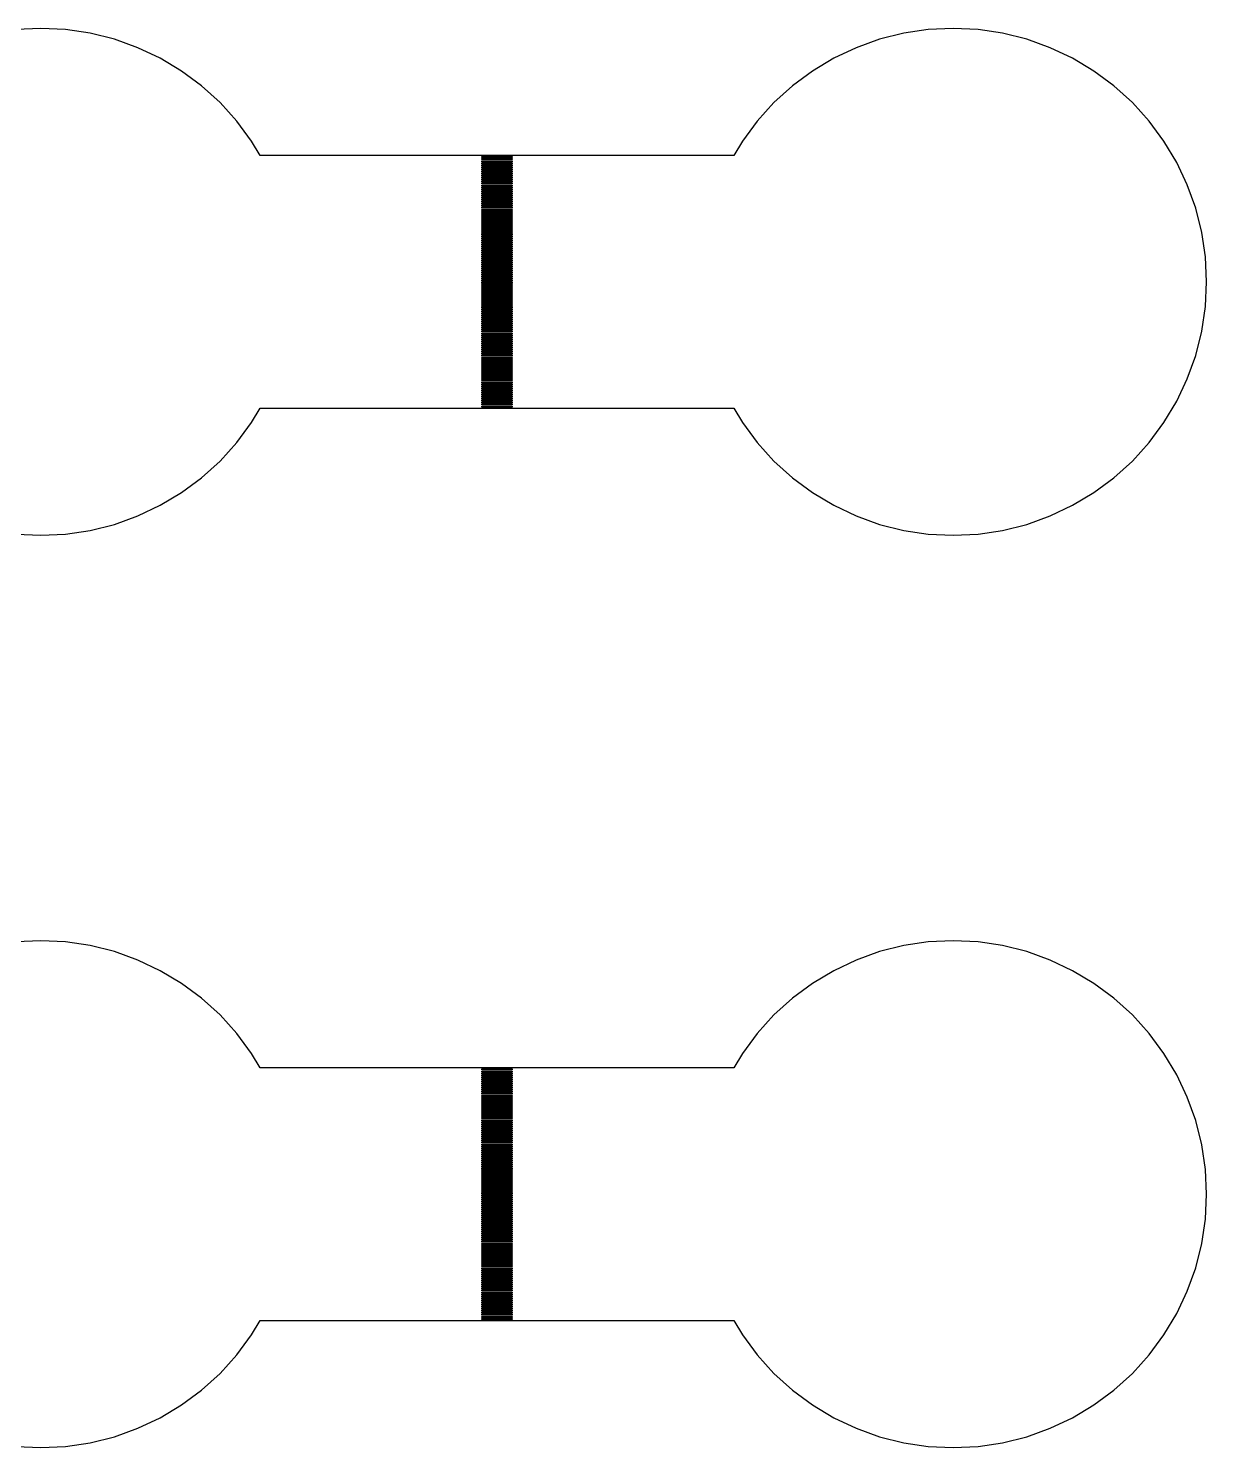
# Model space of a CAD drawing. Extents: x -73 to 181, y -8 to 80.
# Drawn here: x 13.38 to 25, y 2 to 16 of the extents above; entities that cross this region are included whole.
import ezdxf

# ---------------------------------------------------------------- set-up
doc = ezdxf.new("R2010")
doc.units = 0

msp = doc.modelspace()

# ---------------------------------------------------------------- linework, layer by layer
for p, q in [((13.5, 16), (13.2549, 15.988)), ((13.7451, 15.988), (13.5, 16)), ((13.9877, 15.952), (13.7451, 15.988)), ((22.2549, 15.988), (22.0123, 15.952)), ((22.5, 16), (22.2549, 15.988)), ((22.745, 15.988), (22.5, 16)), ((22.9877, 15.952), (22.745, 15.988)), ((14.2257, 15.8923), (13.9877, 15.952)), ((14.4567, 15.8097), (14.2257, 15.8923)), ((21.7743, 15.8923), (21.5433, 15.8097)), ((22.0123, 15.952), (21.7743, 15.8923)), ((23.2257, 15.8923), (22.9877, 15.952)), ((23.4567, 15.8097), (23.2257, 15.8923)), ((14.6785, 15.7048), (14.4567, 15.8097)), ((14.8889, 15.5787), (14.6785, 15.7048)), ((21.3215, 15.7048), (21.1111, 15.5787)), ((21.5433, 15.8097), (21.3215, 15.7048)), ((23.6785, 15.7048), (23.4567, 15.8097)), ((23.8889, 15.5787), (23.6785, 15.7048)), ((15.086, 15.4325), (14.8889, 15.5787)), ((21.1111, 15.5787), (20.914, 15.4325)), ((24.086, 15.4325), (23.8889, 15.5787)), ((15.2678, 15.2678), (15.086, 15.4325)), ((20.914, 15.4325), (20.7322, 15.2678)), ((24.2678, 15.2678), (24.086, 15.4325)), ((15.4325, 15.086), (15.2678, 15.2678)), ((20.7322, 15.2678), (20.5675, 15.086)), ((24.4325, 15.086), (24.2678, 15.2678)), ((15.5787, 14.8889), (15.4325, 15.086)), ((20.5675, 15.086), (20.4213, 14.8889)), ((24.5787, 14.8889), (24.4325, 15.086)), ((15.6649, 14.745), (15.5787, 14.8889)), ((20.4213, 14.8889), (20.3351, 14.745)), ((24.7048, 14.6785), (24.5787, 14.8889)), ((20.3351, 14.745), (15.6649, 14.745)), ((17.85, 14.725), (17.85, 14.735)), ((17.85, 14.735), (18.15, 14.735)), ((18.15, 14.725), (17.85, 14.725)), ((17.85, 14.705), (17.85, 14.715)), ((17.85, 14.715), (18.15, 14.715)), ((18.15, 14.705), (17.85, 14.705)), ((18.15, 14.735), (18.15, 14.725)), ((18.15, 14.715), (18.15, 14.705)), ((17.85, 14.685), (17.85, 14.695)), ((17.85, 14.695), (18.15, 14.695)), ((18.15, 14.685), (17.85, 14.685)), ((17.85, 14.665), (17.85, 14.675)), ((17.85, 14.675), (18.15, 14.675)), ((18.15, 14.665), (17.85, 14.665)), ((17.85, 14.645), (17.85, 14.655)), ((17.85, 14.655), (18.15, 14.655)), ((18.15, 14.645), (17.85, 14.645)), ((17.85, 14.625), (17.85, 14.635)), ((17.85, 14.635), (18.15, 14.635)), ((18.15, 14.625), (17.85, 14.625)), ((17.85, 14.605), (17.85, 14.615)), ((17.85, 14.615), (18.15, 14.615)), ((18.15, 14.605), (17.85, 14.605)), ((17.85, 14.585), (17.85, 14.595)), ((17.85, 14.595), (18.15, 14.595)), ((18.15, 14.585), (17.85, 14.585)), ((17.85, 14.565), (17.85, 14.575)), ((17.85, 14.575), (18.15, 14.575)), ((18.15, 14.565), (17.85, 14.565)), ((18.15, 14.695), (18.15, 14.685)), ((18.15, 14.675), (18.15, 14.665)), ((18.15, 14.655), (18.15, 14.645)), ((18.15, 14.635), (18.15, 14.625)), ((18.15, 14.615), (18.15, 14.605)), ((18.15, 14.595), (18.15, 14.585)), ((18.15, 14.575), (18.15, 14.565)), ((24.8097, 14.4567), (24.7048, 14.6785)), ((17.85, 14.545), (17.85, 14.555)), ((17.85, 14.555), (18.15, 14.555)), ((18.15, 14.545), (17.85, 14.545)), ((17.85, 14.525), (17.85, 14.535)), ((17.85, 14.535), (18.15, 14.535)), ((18.15, 14.525), (17.85, 14.525)), ((17.85, 14.505), (17.85, 14.515)), ((17.85, 14.515), (18.15, 14.515)), ((18.15, 14.505), (17.85, 14.505)), ((17.85, 14.485), (17.85, 14.495)), ((17.85, 14.495), (18.15, 14.495)), ((18.15, 14.485), (17.85, 14.485)), ((17.85, 14.465), (17.85, 14.475)), ((17.85, 14.475), (18.15, 14.475)), ((18.15, 14.465), (17.85, 14.465)), ((17.85, 14.445), (17.85, 14.455)), ((17.85, 14.455), (18.15, 14.455)), ((18.15, 14.445), (17.85, 14.445)), ((17.85, 14.425), (17.85, 14.435)), ((17.85, 14.435), (18.15, 14.435)), ((18.15, 14.425), (17.85, 14.425)), ((18.15, 14.555), (18.15, 14.545)), ((18.15, 14.535), (18.15, 14.525)), ((18.15, 14.515), (18.15, 14.505)), ((18.15, 14.495), (18.15, 14.485)), ((18.15, 14.475), (18.15, 14.465)), ((18.15, 14.455), (18.15, 14.445)), ((18.15, 14.435), (18.15, 14.425)), ((24.8923, 14.2257), (24.8097, 14.4567)), ((17.85, 14.405), (17.85, 14.415)), ((17.85, 14.415), (18.15, 14.415)), ((18.15, 14.405), (17.85, 14.405)), ((17.85, 14.385), (17.85, 14.395)), ((17.85, 14.395), (18.15, 14.395)), ((18.15, 14.385), (17.85, 14.385)), ((17.85, 14.365), (17.85, 14.375)), ((17.85, 14.375), (18.15, 14.375)), ((18.15, 14.365), (17.85, 14.365)), ((17.85, 14.345), (17.85, 14.355)), ((17.85, 14.355), (18.15, 14.355)), ((18.15, 14.345), (17.85, 14.345)), ((17.85, 14.325), (17.85, 14.335)), ((17.85, 14.335), (18.15, 14.335)), ((18.15, 14.325), (17.85, 14.325)), ((17.85, 14.305), (17.85, 14.315)), ((17.85, 14.315), (18.15, 14.315)), ((18.15, 14.305), (17.85, 14.305)), ((17.85, 14.285), (17.85, 14.295)), ((17.85, 14.295), (18.15, 14.295)), ((18.15, 14.285), (17.85, 14.285)), ((18.15, 14.415), (18.15, 14.405)), ((18.15, 14.395), (18.15, 14.385)), ((18.15, 14.375), (18.15, 14.365)), ((18.15, 14.355), (18.15, 14.345)), ((18.15, 14.335), (18.15, 14.325)), ((18.15, 14.315), (18.15, 14.305)), ((18.15, 14.295), (18.15, 14.285)), ((17.85, 14.265), (17.85, 14.275)), ((17.85, 14.275), (18.15, 14.275)), ((18.15, 14.265), (17.85, 14.265)), ((17.85, 14.245), (17.85, 14.255)), ((17.85, 14.255), (18.15, 14.255)), ((18.15, 14.245), (17.85, 14.245)), ((17.85, 14.225), (17.85, 14.235)), ((17.85, 14.235), (18.15, 14.235)), ((18.15, 14.225), (17.85, 14.225)), ((17.85, 14.205), (17.85, 14.215)), ((17.85, 14.215), (18.15, 14.215)), ((18.15, 14.205), (17.85, 14.205)), ((17.85, 14.185), (17.85, 14.195)), ((17.85, 14.195), (18.15, 14.195)), ((18.15, 14.185), (17.85, 14.185)), ((17.85, 14.165), (17.85, 14.175)), ((17.85, 14.175), (18.15, 14.175)), ((18.15, 14.165), (17.85, 14.165)), ((17.85, 14.145), (17.85, 14.155)), ((17.85, 14.155), (18.15, 14.155)), ((18.15, 14.145), (17.85, 14.145)), ((18.15, 14.275), (18.15, 14.265)), ((18.15, 14.255), (18.15, 14.245)), ((18.15, 14.235), (18.15, 14.225)), ((18.15, 14.215), (18.15, 14.205)), ((18.15, 14.195), (18.15, 14.185)), ((18.15, 14.175), (18.15, 14.165)), ((18.15, 14.155), (18.15, 14.145)), ((24.952, 13.9877), (24.8923, 14.2257)), ((17.85, 14.125), (17.85, 14.135)), ((17.85, 14.135), (18.15, 14.135)), ((18.15, 14.125), (17.85, 14.125)), ((17.85, 14.105), (17.85, 14.115)), ((17.85, 14.115), (18.15, 14.115)), ((18.15, 14.105), (17.85, 14.105)), ((17.85, 14.085), (17.85, 14.095)), ((17.85, 14.095), (18.15, 14.095)), ((18.15, 14.085), (17.85, 14.085)), ((17.85, 14.065), (17.85, 14.075)), ((17.85, 14.075), (18.15, 14.075)), ((18.15, 14.065), (17.85, 14.065)), ((17.85, 14.045), (17.85, 14.055)), ((17.85, 14.055), (18.15, 14.055)), ((18.15, 14.045), (17.85, 14.045)), ((17.85, 14.025), (17.85, 14.035)), ((17.85, 14.035), (18.15, 14.035)), ((18.15, 14.025), (17.85, 14.025)), ((17.85, 14.005), (17.85, 14.015)), ((17.85, 14.015), (18.15, 14.015)), ((18.15, 14.005), (17.85, 14.005)), ((18.15, 14.135), (18.15, 14.125)), ((18.15, 14.115), (18.15, 14.105)), ((18.15, 14.095), (18.15, 14.085)), ((18.15, 14.075), (18.15, 14.065)), ((18.15, 14.055), (18.15, 14.045)), ((18.15, 14.035), (18.15, 14.025)), ((18.15, 14.015), (18.15, 14.005)), ((17.85, 13.985), (17.85, 13.995)), ((17.85, 13.995), (18.15, 13.995)), ((18.15, 13.985), (17.85, 13.985)), ((17.85, 13.965), (17.85, 13.975)), ((17.85, 13.975), (18.15, 13.975)), ((18.15, 13.965), (17.85, 13.965)), ((17.85, 13.945), (17.85, 13.955)), ((17.85, 13.955), (18.15, 13.955)), ((18.15, 13.945), (17.85, 13.945)), ((17.85, 13.925), (17.85, 13.935)), ((17.85, 13.935), (18.15, 13.935)), ((18.15, 13.925), (17.85, 13.925)), ((17.85, 13.905), (17.85, 13.915)), ((17.85, 13.915), (18.15, 13.915)), ((18.15, 13.905), (17.85, 13.905)), ((17.85, 13.885), (17.85, 13.895)), ((17.85, 13.895), (18.15, 13.895)), ((18.15, 13.885), (17.85, 13.885)), ((17.85, 13.865), (17.85, 13.875)), ((17.85, 13.875), (18.15, 13.875)), ((18.15, 13.865), (17.85, 13.865)), ((18.15, 13.995), (18.15, 13.985)), ((18.15, 13.975), (18.15, 13.965)), ((18.15, 13.955), (18.15, 13.945)), ((18.15, 13.935), (18.15, 13.925)), ((18.15, 13.915), (18.15, 13.905)), ((18.15, 13.895), (18.15, 13.885)), ((18.15, 13.875), (18.15, 13.865)), ((24.988, 13.745), (24.952, 13.9877)), ((17.85, 13.845), (17.85, 13.855)), ((17.85, 13.855), (18.15, 13.855)), ((18.15, 13.845), (17.85, 13.845)), ((17.85, 13.825), (17.85, 13.835)), ((17.85, 13.835), (18.15, 13.835)), ((18.15, 13.825), (17.85, 13.825)), ((17.85, 13.805), (17.85, 13.815)), ((17.85, 13.815), (18.15, 13.815)), ((18.15, 13.805), (17.85, 13.805)), ((17.85, 13.785), (17.85, 13.795)), ((17.85, 13.795), (18.15, 13.795)), ((18.15, 13.785), (17.85, 13.785)), ((17.85, 13.765), (17.85, 13.775)), ((17.85, 13.775), (18.15, 13.775)), ((18.15, 13.765), (17.85, 13.765)), ((17.85, 13.745), (17.85, 13.755)), ((17.85, 13.755), (18.15, 13.755)), ((18.15, 13.745), (17.85, 13.745)), ((17.85, 13.725), (17.85, 13.735)), ((17.85, 13.735), (18.15, 13.735)), ((18.15, 13.725), (17.85, 13.725)), ((18.15, 13.855), (18.15, 13.845)), ((18.15, 13.835), (18.15, 13.825)), ((18.15, 13.815), (18.15, 13.805)), ((18.15, 13.795), (18.15, 13.785)), ((18.15, 13.775), (18.15, 13.765)), ((18.15, 13.755), (18.15, 13.745)), ((18.15, 13.735), (18.15, 13.725)), ((25, 13.5), (24.988, 13.745)), ((17.85, 13.705), (17.85, 13.715)), ((17.85, 13.715), (18.15, 13.715)), ((18.15, 13.705), (17.85, 13.705)), ((17.85, 13.685), (17.85, 13.695)), ((17.85, 13.695), (18.15, 13.695)), ((18.15, 13.685), (17.85, 13.685)), ((17.85, 13.665), (17.85, 13.675)), ((17.85, 13.675), (18.15, 13.675)), ((18.15, 13.665), (17.85, 13.665)), ((17.85, 13.645), (17.85, 13.655)), ((17.85, 13.655), (18.15, 13.655)), ((18.15, 13.645), (17.85, 13.645)), ((17.85, 13.625), (17.85, 13.635)), ((17.85, 13.635), (18.15, 13.635)), ((18.15, 13.625), (17.85, 13.625)), ((17.85, 13.605), (17.85, 13.615)), ((17.85, 13.615), (18.15, 13.615)), ((18.15, 13.605), (17.85, 13.605)), ((17.85, 13.585), (17.85, 13.595)), ((17.85, 13.595), (18.15, 13.595)), ((18.15, 13.585), (17.85, 13.585)), ((18.15, 13.715), (18.15, 13.705)), ((18.15, 13.695), (18.15, 13.685)), ((18.15, 13.675), (18.15, 13.665)), ((18.15, 13.655), (18.15, 13.645)), ((18.15, 13.635), (18.15, 13.625)), ((18.15, 13.615), (18.15, 13.605)), ((18.15, 13.595), (18.15, 13.585)), ((17.85, 13.565), (17.85, 13.575)), ((17.85, 13.575), (18.15, 13.575)), ((18.15, 13.565), (17.85, 13.565)), ((17.85, 13.545), (17.85, 13.555)), ((17.85, 13.555), (18.15, 13.555)), ((18.15, 13.545), (17.85, 13.545)), ((17.85, 13.525), (17.85, 13.535)), ((17.85, 13.535), (18.15, 13.535)), ((18.15, 13.525), (17.85, 13.525)), ((17.85, 13.505), (17.85, 13.515)), ((17.85, 13.515), (18.15, 13.515)), ((18.15, 13.505), (17.85, 13.505)), ((17.85, 13.485), (17.85, 13.495)), ((17.85, 13.495), (18.15, 13.495)), ((18.15, 13.485), (17.85, 13.485)), ((17.85, 13.465), (17.85, 13.475)), ((17.85, 13.475), (18.15, 13.475)), ((18.15, 13.465), (17.85, 13.465)), ((17.85, 13.445), (17.85, 13.455)), ((17.85, 13.455), (18.15, 13.455)), ((18.15, 13.445), (17.85, 13.445)), ((18.15, 13.575), (18.15, 13.565)), ((18.15, 13.555), (18.15, 13.545)), ((18.15, 13.535), (18.15, 13.525)), ((18.15, 13.515), (18.15, 13.505)), ((18.15, 13.495), (18.15, 13.485)), ((18.15, 13.475), (18.15, 13.465)), ((18.15, 13.455), (18.15, 13.445)), ((24.988, 13.255), (25, 13.5)), ((17.85, 13.425), (17.85, 13.435)), ((17.85, 13.435), (18.15, 13.435)), ((18.15, 13.425), (17.85, 13.425)), ((17.85, 13.405), (17.85, 13.415)), ((17.85, 13.415), (18.15, 13.415)), ((18.15, 13.405), (17.85, 13.405)), ((17.85, 13.385), (17.85, 13.395)), ((17.85, 13.395), (18.15, 13.395)), ((18.15, 13.385), (17.85, 13.385)), ((17.85, 13.365), (17.85, 13.375)), ((17.85, 13.375), (18.15, 13.375)), ((18.15, 13.365), (17.85, 13.365)), ((17.85, 13.345), (17.85, 13.355)), ((17.85, 13.355), (18.15, 13.355)), ((18.15, 13.345), (17.85, 13.345)), ((17.85, 13.325), (17.85, 13.335)), ((17.85, 13.335), (18.15, 13.335)), ((18.15, 13.325), (17.85, 13.325)), ((17.85, 13.305), (17.85, 13.315)), ((17.85, 13.315), (18.15, 13.315)), ((18.15, 13.305), (17.85, 13.305)), ((18.15, 13.435), (18.15, 13.425)), ((18.15, 13.415), (18.15, 13.405)), ((18.15, 13.395), (18.15, 13.385)), ((18.15, 13.375), (18.15, 13.365)), ((18.15, 13.355), (18.15, 13.345)), ((18.15, 13.335), (18.15, 13.325)), ((18.15, 13.315), (18.15, 13.305)), ((17.85, 13.285), (17.85, 13.295)), ((17.85, 13.295), (18.15, 13.295)), ((18.15, 13.285), (17.85, 13.285)), ((17.85, 13.265), (17.85, 13.275)), ((17.85, 13.275), (18.15, 13.275)), ((18.15, 13.265), (17.85, 13.265)), ((17.85, 13.245), (17.85, 13.255)), ((17.85, 13.255), (18.15, 13.255)), ((18.15, 13.245), (17.85, 13.245)), ((17.85, 13.225), (17.85, 13.235)), ((17.85, 13.235), (18.15, 13.235)), ((18.15, 13.225), (17.85, 13.225)), ((17.85, 13.205), (17.85, 13.215)), ((17.85, 13.215), (18.15, 13.215)), ((18.15, 13.205), (17.85, 13.205)), ((17.85, 13.185), (17.85, 13.195)), ((17.85, 13.195), (18.15, 13.195)), ((18.15, 13.185), (17.85, 13.185)), ((17.85, 13.165), (17.85, 13.175)), ((17.85, 13.175), (18.15, 13.175)), ((18.15, 13.165), (17.85, 13.165)), ((18.15, 13.295), (18.15, 13.285)), ((18.15, 13.275), (18.15, 13.265)), ((18.15, 13.255), (18.15, 13.245)), ((18.15, 13.235), (18.15, 13.225)), ((18.15, 13.215), (18.15, 13.205)), ((18.15, 13.195), (18.15, 13.185)), ((18.15, 13.175), (18.15, 13.165)), ((24.952, 13.0123), (24.988, 13.255)), ((17.85, 13.145), (17.85, 13.155)), ((17.85, 13.155), (18.15, 13.155)), ((18.15, 13.145), (17.85, 13.145)), ((17.85, 13.125), (17.85, 13.135)), ((17.85, 13.135), (18.15, 13.135)), ((18.15, 13.125), (17.85, 13.125)), ((17.85, 13.105), (17.85, 13.115)), ((17.85, 13.115), (18.15, 13.115)), ((18.15, 13.105), (17.85, 13.105)), ((17.85, 13.085), (17.85, 13.095)), ((17.85, 13.095), (18.15, 13.095)), ((18.15, 13.085), (17.85, 13.085)), ((17.85, 13.065), (17.85, 13.075)), ((17.85, 13.075), (18.15, 13.075)), ((18.15, 13.065), (17.85, 13.065)), ((17.85, 13.045), (17.85, 13.055)), ((17.85, 13.055), (18.15, 13.055)), ((18.15, 13.045), (17.85, 13.045)), ((17.85, 13.025), (17.85, 13.035)), ((17.85, 13.035), (18.15, 13.035)), ((18.15, 13.025), (17.85, 13.025)), ((18.15, 13.155), (18.15, 13.145)), ((18.15, 13.135), (18.15, 13.125)), ((18.15, 13.115), (18.15, 13.105)), ((18.15, 13.095), (18.15, 13.085)), ((18.15, 13.075), (18.15, 13.065)), ((18.15, 13.055), (18.15, 13.045)), ((18.15, 13.035), (18.15, 13.025)), ((17.85, 13.005), (17.85, 13.015)), ((17.85, 13.015), (18.15, 13.015)), ((18.15, 13.005), (17.85, 13.005)), ((17.85, 12.985), (17.85, 12.995)), ((17.85, 12.995), (18.15, 12.995)), ((18.15, 12.985), (17.85, 12.985)), ((17.85, 12.965), (17.85, 12.975)), ((17.85, 12.975), (18.15, 12.975)), ((18.15, 12.965), (17.85, 12.965)), ((17.85, 12.945), (17.85, 12.955)), ((17.85, 12.955), (18.15, 12.955)), ((18.15, 12.945), (17.85, 12.945)), ((17.85, 12.925), (17.85, 12.935)), ((17.85, 12.935), (18.15, 12.935)), ((18.15, 12.925), (17.85, 12.925)), ((17.85, 12.905), (17.85, 12.915)), ((17.85, 12.915), (18.15, 12.915)), ((18.15, 12.905), (17.85, 12.905)), ((17.85, 12.885), (17.85, 12.895)), ((17.85, 12.895), (18.15, 12.895)), ((18.15, 12.885), (17.85, 12.885)), ((18.15, 13.015), (18.15, 13.005)), ((18.15, 12.995), (18.15, 12.985)), ((18.15, 12.975), (18.15, 12.965)), ((18.15, 12.955), (18.15, 12.945)), ((18.15, 12.935), (18.15, 12.925)), ((18.15, 12.915), (18.15, 12.905)), ((18.15, 12.895), (18.15, 12.885)), ((24.8923, 12.7743), (24.952, 13.0123)), ((17.85, 12.865), (17.85, 12.875)), ((17.85, 12.875), (18.15, 12.875)), ((18.15, 12.865), (17.85, 12.865)), ((17.85, 12.845), (17.85, 12.855)), ((17.85, 12.855), (18.15, 12.855)), ((18.15, 12.845), (17.85, 12.845)), ((17.85, 12.825), (17.85, 12.835)), ((17.85, 12.835), (18.15, 12.835)), ((18.15, 12.825), (17.85, 12.825)), ((17.85, 12.805), (17.85, 12.815)), ((17.85, 12.815), (18.15, 12.815)), ((18.15, 12.805), (17.85, 12.805)), ((17.85, 12.785), (17.85, 12.795)), ((17.85, 12.795), (18.15, 12.795)), ((18.15, 12.785), (17.85, 12.785)), ((17.85, 12.765), (17.85, 12.775)), ((17.85, 12.775), (18.15, 12.775)), ((18.15, 12.765), (17.85, 12.765)), ((17.85, 12.745), (17.85, 12.755)), ((17.85, 12.755), (18.15, 12.755)), ((18.15, 12.745), (17.85, 12.745)), ((18.15, 12.875), (18.15, 12.865)), ((18.15, 12.855), (18.15, 12.845)), ((18.15, 12.835), (18.15, 12.825)), ((18.15, 12.815), (18.15, 12.805)), ((18.15, 12.795), (18.15, 12.785)), ((18.15, 12.775), (18.15, 12.765)), ((18.15, 12.755), (18.15, 12.745)), ((24.8097, 12.5433), (24.8923, 12.7743)), ((17.85, 12.725), (17.85, 12.735)), ((17.85, 12.735), (18.15, 12.735)), ((18.15, 12.725), (17.85, 12.725)), ((17.85, 12.705), (17.85, 12.715)), ((17.85, 12.715), (18.15, 12.715)), ((18.15, 12.705), (17.85, 12.705)), ((17.85, 12.685), (17.85, 12.695)), ((17.85, 12.695), (18.15, 12.695)), ((18.15, 12.685), (17.85, 12.685)), ((17.85, 12.665), (17.85, 12.675)), ((17.85, 12.675), (18.15, 12.675)), ((18.15, 12.665), (17.85, 12.665)), ((17.85, 12.645), (17.85, 12.655)), ((17.85, 12.655), (18.15, 12.655)), ((18.15, 12.645), (17.85, 12.645)), ((17.85, 12.625), (17.85, 12.635)), ((17.85, 12.635), (18.15, 12.635)), ((18.15, 12.625), (17.85, 12.625)), ((17.85, 12.605), (17.85, 12.615)), ((17.85, 12.615), (18.15, 12.615)), ((18.15, 12.605), (17.85, 12.605)), ((18.15, 12.735), (18.15, 12.725)), ((18.15, 12.715), (18.15, 12.705)), ((18.15, 12.695), (18.15, 12.685)), ((18.15, 12.675), (18.15, 12.665)), ((18.15, 12.655), (18.15, 12.645)), ((18.15, 12.635), (18.15, 12.625)), ((18.15, 12.615), (18.15, 12.605)), ((17.85, 12.585), (17.85, 12.595)), ((17.85, 12.595), (18.15, 12.595)), ((18.15, 12.585), (17.85, 12.585)), ((17.85, 12.565), (17.85, 12.575)), ((17.85, 12.575), (18.15, 12.575)), ((18.15, 12.565), (17.85, 12.565)), ((17.85, 12.545), (17.85, 12.555)), ((17.85, 12.555), (18.15, 12.555)), ((18.15, 12.545), (17.85, 12.545)), ((17.85, 12.525), (17.85, 12.535)), ((17.85, 12.535), (18.15, 12.535)), ((18.15, 12.525), (17.85, 12.525)), ((17.85, 12.505), (17.85, 12.515)), ((17.85, 12.515), (18.15, 12.515)), ((18.15, 12.505), (17.85, 12.505)), ((17.85, 12.485), (17.85, 12.495)), ((17.85, 12.495), (18.15, 12.495)), ((18.15, 12.485), (17.85, 12.485)), ((17.85, 12.465), (17.85, 12.475)), ((17.85, 12.475), (18.15, 12.475)), ((18.15, 12.465), (17.85, 12.465)), ((18.15, 12.595), (18.15, 12.585)), ((18.15, 12.575), (18.15, 12.565)), ((18.15, 12.555), (18.15, 12.545)), ((18.15, 12.535), (18.15, 12.525)), ((18.15, 12.515), (18.15, 12.505)), ((18.15, 12.495), (18.15, 12.485)), ((18.15, 12.475), (18.15, 12.465)), ((24.7048, 12.3215), (24.8097, 12.5433)), ((17.85, 12.445), (17.85, 12.455)), ((17.85, 12.455), (18.15, 12.455)), ((18.15, 12.445), (17.85, 12.445)), ((17.85, 12.425), (17.85, 12.435)), ((17.85, 12.435), (18.15, 12.435)), ((18.15, 12.425), (17.85, 12.425)), ((17.85, 12.405), (17.85, 12.415)), ((17.85, 12.415), (18.15, 12.415)), ((18.15, 12.405), (17.85, 12.405)), ((17.85, 12.385), (17.85, 12.395)), ((17.85, 12.395), (18.15, 12.395)), ((18.15, 12.385), (17.85, 12.385)), ((17.85, 12.365), (17.85, 12.375)), ((17.85, 12.375), (18.15, 12.375)), ((18.15, 12.365), (17.85, 12.365)), ((17.85, 12.345), (17.85, 12.355)), ((17.85, 12.355), (18.15, 12.355)), ((18.15, 12.345), (17.85, 12.345)), ((17.85, 12.325), (17.85, 12.335)), ((17.85, 12.335), (18.15, 12.335)), ((18.15, 12.325), (17.85, 12.325)), ((18.15, 12.455), (18.15, 12.445)), ((18.15, 12.435), (18.15, 12.425)), ((18.15, 12.415), (18.15, 12.405)), ((18.15, 12.395), (18.15, 12.385)), ((18.15, 12.375), (18.15, 12.365)), ((18.15, 12.355), (18.15, 12.345)), ((18.15, 12.335), (18.15, 12.325)), ((24.5787, 12.1111), (24.7048, 12.3215)), ((15.5787, 12.1111), (15.6649, 12.255)), ((15.6649, 12.255), (20.3351, 12.255)), ((17.85, 12.305), (17.85, 12.315)), ((17.85, 12.315), (18.15, 12.315)), ((18.15, 12.305), (17.85, 12.305)), ((17.85, 12.285), (17.85, 12.295)), ((17.85, 12.295), (18.15, 12.295)), ((18.15, 12.285), (17.85, 12.285)), ((17.85, 12.265), (17.85, 12.275)), ((17.85, 12.275), (18.15, 12.275)), ((18.15, 12.265), (17.85, 12.265)), ((18.15, 12.315), (18.15, 12.305)), ((18.15, 12.295), (18.15, 12.285)), ((18.15, 12.275), (18.15, 12.265)), ((20.3351, 12.255), (20.4213, 12.1111)), ((15.4325, 11.914), (15.5787, 12.1111)), ((20.4213, 12.1111), (20.5675, 11.914)), ((24.4325, 11.914), (24.5787, 12.1111)), ((15.2678, 11.7322), (15.4325, 11.914)), ((20.5675, 11.914), (20.7322, 11.7322)), ((24.2678, 11.7322), (24.4325, 11.914)), ((15.086, 11.5675), (15.2678, 11.7322)), ((20.7322, 11.7322), (20.914, 11.5675)), ((24.086, 11.5675), (24.2678, 11.7322)), ((14.8889, 11.4213), (15.086, 11.5675)), ((20.914, 11.5675), (21.1111, 11.4213)), ((23.8889, 11.4213), (24.086, 11.5675)), ((14.6785, 11.2952), (14.8889, 11.4213)), ((21.1111, 11.4213), (21.3215, 11.2952)), ((23.6785, 11.2952), (23.8889, 11.4213)), ((14.4567, 11.1903), (14.6785, 11.2952)), ((21.3215, 11.2952), (21.5433, 11.1903)), ((23.4567, 11.1903), (23.6785, 11.2952)), ((13.9877, 11.048), (14.2257, 11.1077)), ((14.2257, 11.1077), (14.4567, 11.1903)), ((21.5433, 11.1903), (21.7743, 11.1077)), ((21.7743, 11.1077), (22.0123, 11.048)), ((22.9877, 11.048), (23.2257, 11.1077)), ((23.2257, 11.1077), (23.4567, 11.1903)), ((13.2549, 11.012), (13.5, 11)), ((13.5, 11), (13.7451, 11.012)), ((13.7451, 11.012), (13.9877, 11.048)), ((22.0123, 11.048), (22.2549, 11.012)), ((22.2549, 11.012), (22.5, 11)), ((22.5, 11), (22.745, 11.012)), ((22.745, 11.012), (22.9877, 11.048)), ((13.5, 7), (13.2549, 6.98796)), ((13.7451, 6.98796), (13.5, 7)), ((13.9877, 6.95195), (13.7451, 6.98796)), ((14.2257, 6.89235), (13.9877, 6.95195)), ((14.4567, 6.80969), (14.2257, 6.89235)), ((21.7743, 6.89235), (21.5433, 6.80969)), ((22.0123, 6.95195), (21.7743, 6.89235)), ((22.2549, 6.98796), (22.0123, 6.95195)), ((22.5, 7), (22.2549, 6.98796)), ((22.745, 6.98796), (22.5, 7)), ((22.9877, 6.95195), (22.745, 6.98796)), ((23.2257, 6.89235), (22.9877, 6.95195)), ((23.4567, 6.80969), (23.2257, 6.89235)), ((14.6785, 6.70479), (14.4567, 6.80969)), ((21.5433, 6.80969), (21.3215, 6.70479)), ((23.6785, 6.70479), (23.4567, 6.80969)), ((14.8889, 6.57866), (14.6785, 6.70479)), ((21.3215, 6.70479), (21.1111, 6.57866)), ((23.8889, 6.57866), (23.6785, 6.70479)), ((15.086, 6.43253), (14.8889, 6.57866)), ((21.1111, 6.57866), (20.914, 6.43253)), ((24.086, 6.43253), (23.8889, 6.57866)), ((15.2678, 6.26776), (15.086, 6.43253)), ((20.914, 6.43253), (20.7322, 6.26776)), ((24.2678, 6.26776), (24.086, 6.43253)), ((15.4325, 6.08597), (15.2678, 6.26776)), ((20.7322, 6.26776), (20.5675, 6.08597)), ((24.4325, 6.08597), (24.2678, 6.26776)), ((15.5787, 5.88892), (15.4325, 6.08597)), ((20.5675, 6.08597), (20.4213, 5.88892)), ((24.5787, 5.88892), (24.4325, 6.08597)), ((15.6649, 5.745), (15.5787, 5.88892)), ((20.4213, 5.88892), (20.3351, 5.745)), ((24.7048, 5.67848), (24.5787, 5.88892)), ((20.3351, 5.745), (15.6649, 5.745)), ((17.85, 5.72499), (17.85, 5.73499)), ((17.85, 5.73499), (18.15, 5.73499)), ((18.15, 5.72499), (17.85, 5.72499)), ((17.85, 5.70499), (17.85, 5.715)), ((17.85, 5.715), (18.15, 5.715)), ((18.15, 5.70499), (17.85, 5.70499)), ((17.85, 5.685), (17.85, 5.69499)), ((17.85, 5.69499), (18.15, 5.69499)), ((18.15, 5.685), (17.85, 5.685)), ((17.85, 5.66499), (17.85, 5.67499)), ((17.85, 5.67499), (18.15, 5.67499)), ((18.15, 5.66499), (17.85, 5.66499)), ((17.85, 5.64499), (17.85, 5.655)), ((17.85, 5.655), (18.15, 5.655)), ((18.15, 5.64499), (17.85, 5.64499)), ((17.85, 5.625), (17.85, 5.63499)), ((17.85, 5.63499), (18.15, 5.63499)), ((18.15, 5.625), (17.85, 5.625)), ((17.85, 5.605), (17.85, 5.61499)), ((17.85, 5.61499), (18.15, 5.61499)), ((18.15, 5.605), (17.85, 5.605)), ((18.15, 5.73499), (18.15, 5.72499)), ((18.15, 5.715), (18.15, 5.70499)), ((18.15, 5.69499), (18.15, 5.685)), ((18.15, 5.67499), (18.15, 5.66499)), ((18.15, 5.655), (18.15, 5.64499)), ((18.15, 5.63499), (18.15, 5.625)), ((18.15, 5.61499), (18.15, 5.605)), ((24.8097, 5.4567), (24.7048, 5.67848)), ((17.85, 5.58499), (17.85, 5.59499)), ((17.85, 5.59499), (18.15, 5.59499)), ((18.15, 5.58499), (17.85, 5.58499)), ((17.85, 5.56499), (17.85, 5.575)), ((17.85, 5.575), (18.15, 5.575)), ((18.15, 5.56499), (17.85, 5.56499)), ((17.85, 5.545), (17.85, 5.55499)), ((17.85, 5.55499), (18.15, 5.55499)), ((18.15, 5.545), (17.85, 5.545)), ((17.85, 5.52499), (17.85, 5.53499)), ((17.85, 5.53499), (18.15, 5.53499)), ((18.15, 5.52499), (17.85, 5.52499)), ((17.85, 5.50499), (17.85, 5.515)), ((17.85, 5.515), (18.15, 5.515)), ((18.15, 5.50499), (17.85, 5.50499)), ((17.85, 5.48499), (17.85, 5.495)), ((17.85, 5.495), (18.15, 5.495)), ((18.15, 5.48499), (17.85, 5.48499)), ((17.85, 5.465), (17.85, 5.47499)), ((17.85, 5.47499), (18.15, 5.47499)), ((18.15, 5.465), (17.85, 5.465)), ((18.15, 5.59499), (18.15, 5.58499)), ((18.15, 5.575), (18.15, 5.56499)), ((18.15, 5.55499), (18.15, 5.545)), ((18.15, 5.53499), (18.15, 5.52499)), ((18.15, 5.515), (18.15, 5.50499)), ((18.15, 5.495), (18.15, 5.48499)), ((18.15, 5.47499), (18.15, 5.465)), ((17.85, 5.44499), (17.85, 5.45499)), ((17.85, 5.45499), (18.15, 5.45499)), ((18.15, 5.44499), (17.85, 5.44499)), ((17.85, 5.42499), (17.85, 5.435)), ((17.85, 5.435), (18.15, 5.435)), ((18.15, 5.42499), (17.85, 5.42499)), ((17.85, 5.405), (17.85, 5.41499)), ((17.85, 5.41499), (18.15, 5.41499)), ((18.15, 5.405), (17.85, 5.405)), ((17.85, 5.38499), (17.85, 5.39499)), ((17.85, 5.39499), (18.15, 5.39499)), ((18.15, 5.38499), (17.85, 5.38499)), ((17.85, 5.36499), (17.85, 5.375)), ((17.85, 5.375), (18.15, 5.375)), ((18.15, 5.36499), (17.85, 5.36499)), ((17.85, 5.34499), (17.85, 5.355)), ((17.85, 5.355), (18.15, 5.355)), ((18.15, 5.34499), (17.85, 5.34499)), ((17.85, 5.325), (17.85, 5.33499)), ((17.85, 5.33499), (18.15, 5.33499)), ((18.15, 5.325), (17.85, 5.325)), ((18.15, 5.45499), (18.15, 5.44499)), ((18.15, 5.435), (18.15, 5.42499)), ((18.15, 5.41499), (18.15, 5.405)), ((18.15, 5.39499), (18.15, 5.38499)), ((18.15, 5.375), (18.15, 5.36499)), ((18.15, 5.355), (18.15, 5.34499)), ((18.15, 5.33499), (18.15, 5.325)), ((24.8923, 5.22571), (24.8097, 5.4567)), ((17.85, 5.30499), (17.85, 5.31499)), ((17.85, 5.31499), (18.15, 5.31499)), ((18.15, 5.30499), (17.85, 5.30499)), ((17.85, 5.28499), (17.85, 5.295)), ((17.85, 5.295), (18.15, 5.295)), ((18.15, 5.28499), (17.85, 5.28499)), ((17.85, 5.265), (17.85, 5.27499)), ((17.85, 5.27499), (18.15, 5.27499)), ((18.15, 5.265), (17.85, 5.265)), ((17.85, 5.245), (17.85, 5.25499)), ((17.85, 5.25499), (18.15, 5.25499)), ((18.15, 5.245), (17.85, 5.245)), ((17.85, 5.22499), (17.85, 5.23499)), ((17.85, 5.23499), (18.15, 5.23499)), ((18.15, 5.22499), (17.85, 5.22499)), ((17.85, 5.20499), (17.85, 5.215)), ((17.85, 5.215), (18.15, 5.215)), ((18.15, 5.20499), (17.85, 5.20499)), ((17.85, 5.185), (17.85, 5.19499)), ((17.85, 5.19499), (18.15, 5.19499)), ((18.15, 5.185), (17.85, 5.185)), ((18.15, 5.31499), (18.15, 5.30499)), ((18.15, 5.295), (18.15, 5.28499)), ((18.15, 5.27499), (18.15, 5.265)), ((18.15, 5.25499), (18.15, 5.245)), ((18.15, 5.23499), (18.15, 5.22499)), ((18.15, 5.215), (18.15, 5.20499)), ((18.15, 5.19499), (18.15, 5.185)), ((24.952, 4.98772), (24.8923, 5.22571)), ((17.85, 5.16499), (17.85, 5.17499)), ((17.85, 5.17499), (18.15, 5.17499)), ((18.15, 5.16499), (17.85, 5.16499)), ((17.85, 5.14499), (17.85, 5.155)), ((17.85, 5.155), (18.15, 5.155)), ((18.15, 5.14499), (17.85, 5.14499)), ((17.85, 5.125), (17.85, 5.13499)), ((17.85, 5.13499), (18.15, 5.13499)), ((18.15, 5.125), (17.85, 5.125)), ((17.85, 5.105), (17.85, 5.11499)), ((17.85, 5.11499), (18.15, 5.11499)), ((18.15, 5.105), (17.85, 5.105)), ((17.85, 5.08499), (17.85, 5.09499)), ((17.85, 5.09499), (18.15, 5.09499)), ((18.15, 5.08499), (17.85, 5.08499)), ((17.85, 5.06499), (17.85, 5.075)), ((17.85, 5.075), (18.15, 5.075)), ((18.15, 5.06499), (17.85, 5.06499)), ((17.85, 5.045), (17.85, 5.05499)), ((17.85, 5.05499), (18.15, 5.05499)), ((18.15, 5.045), (17.85, 5.045)), ((18.15, 5.17499), (18.15, 5.16499)), ((18.15, 5.155), (18.15, 5.14499)), ((18.15, 5.13499), (18.15, 5.125)), ((18.15, 5.11499), (18.15, 5.105)), ((18.15, 5.09499), (18.15, 5.08499)), ((18.15, 5.075), (18.15, 5.06499)), ((18.15, 5.05499), (18.15, 5.045)), ((17.85, 5.02499), (17.85, 5.03499)), ((17.85, 5.03499), (18.15, 5.03499)), ((18.15, 5.02499), (17.85, 5.02499)), ((17.85, 5.00499), (17.85, 5.015)), ((17.85, 5.015), (18.15, 5.015)), ((18.15, 5.00499), (17.85, 5.00499)), ((17.85, 4.98499), (17.85, 4.995)), ((17.85, 4.995), (18.15, 4.995)), ((18.15, 4.98499), (17.85, 4.98499)), ((17.85, 4.965), (17.85, 4.97499)), ((17.85, 4.97499), (18.15, 4.97499)), ((18.15, 4.965), (17.85, 4.965)), ((17.85, 4.94499), (17.85, 4.95499)), ((17.85, 4.95499), (18.15, 4.95499)), ((18.15, 4.94499), (17.85, 4.94499)), ((17.85, 4.92499), (17.85, 4.935)), ((17.85, 4.935), (18.15, 4.935)), ((18.15, 4.92499), (17.85, 4.92499)), ((17.85, 4.905), (17.85, 4.91499)), ((17.85, 4.91499), (18.15, 4.91499)), ((18.15, 4.905), (17.85, 4.905)), ((18.15, 5.03499), (18.15, 5.02499)), ((18.15, 5.015), (18.15, 5.00499)), ((18.15, 4.995), (18.15, 4.98499)), ((18.15, 4.97499), (18.15, 4.965)), ((18.15, 4.95499), (18.15, 4.94499)), ((18.15, 4.935), (18.15, 4.92499)), ((18.15, 4.91499), (18.15, 4.905)), ((24.988, 4.74504), (24.952, 4.98772)), ((17.85, 4.88499), (17.85, 4.89499)), ((17.85, 4.89499), (18.15, 4.89499)), ((18.15, 4.88499), (17.85, 4.88499)), ((17.85, 4.86499), (17.85, 4.875)), ((17.85, 4.875), (18.15, 4.875)), ((18.15, 4.86499), (17.85, 4.86499)), ((17.85, 4.84499), (17.85, 4.855)), ((17.85, 4.855), (18.15, 4.855)), ((18.15, 4.84499), (17.85, 4.84499)), ((17.85, 4.825), (17.85, 4.83499)), ((17.85, 4.83499), (18.15, 4.83499)), ((18.15, 4.825), (17.85, 4.825)), ((17.85, 4.80499), (17.85, 4.81499)), ((17.85, 4.81499), (18.15, 4.81499)), ((18.15, 4.80499), (17.85, 4.80499)), ((17.85, 4.78499), (17.85, 4.795)), ((17.85, 4.795), (18.15, 4.795)), ((18.15, 4.78499), (17.85, 4.78499)), ((17.85, 4.765), (17.85, 4.77499)), ((17.85, 4.77499), (18.15, 4.77499)), ((18.15, 4.765), (17.85, 4.765)), ((18.15, 4.89499), (18.15, 4.88499)), ((18.15, 4.875), (18.15, 4.86499)), ((18.15, 4.855), (18.15, 4.84499)), ((18.15, 4.83499), (18.15, 4.825)), ((18.15, 4.81499), (18.15, 4.80499)), ((18.15, 4.795), (18.15, 4.78499)), ((18.15, 4.77499), (18.15, 4.765)), ((17.85, 4.745), (17.85, 4.75499)), ((17.85, 4.75499), (18.15, 4.75499)), ((18.15, 4.745), (17.85, 4.745)), ((17.85, 4.72499), (17.85, 4.73499)), ((17.85, 4.73499), (18.15, 4.73499)), ((18.15, 4.72499), (17.85, 4.72499)), ((17.85, 4.70499), (17.85, 4.715)), ((17.85, 4.715), (18.15, 4.715)), ((18.15, 4.70499), (17.85, 4.70499)), ((17.85, 4.685), (17.85, 4.69499)), ((17.85, 4.69499), (18.15, 4.69499)), ((18.15, 4.685), (17.85, 4.685)), ((17.85, 4.66499), (17.85, 4.67499)), ((17.85, 4.67499), (18.15, 4.67499)), ((18.15, 4.66499), (17.85, 4.66499)), ((17.85, 4.64499), (17.85, 4.655)), ((17.85, 4.655), (18.15, 4.655)), ((18.15, 4.64499), (17.85, 4.64499)), ((17.85, 4.625), (17.85, 4.63499)), ((17.85, 4.63499), (18.15, 4.63499)), ((18.15, 4.625), (17.85, 4.625)), ((18.15, 4.75499), (18.15, 4.745)), ((18.15, 4.73499), (18.15, 4.72499)), ((18.15, 4.715), (18.15, 4.70499)), ((18.15, 4.69499), (18.15, 4.685)), ((18.15, 4.67499), (18.15, 4.66499)), ((18.15, 4.655), (18.15, 4.64499)), ((18.15, 4.63499), (18.15, 4.625)), ((25, 4.5), (24.988, 4.74504)), ((17.85, 4.605), (17.85, 4.61499)), ((17.85, 4.61499), (18.15, 4.61499)), ((18.15, 4.605), (17.85, 4.605)), ((17.85, 4.58499), (17.85, 4.59499)), ((17.85, 4.59499), (18.15, 4.59499)), ((18.15, 4.58499), (17.85, 4.58499)), ((17.85, 4.56499), (17.85, 4.575)), ((17.85, 4.575), (18.15, 4.575)), ((18.15, 4.56499), (17.85, 4.56499)), ((17.85, 4.545), (17.85, 4.55499)), ((17.85, 4.55499), (18.15, 4.55499)), ((18.15, 4.545), (17.85, 4.545)), ((17.85, 4.52499), (17.85, 4.53499)), ((17.85, 4.53499), (18.15, 4.53499)), ((18.15, 4.52499), (17.85, 4.52499)), ((17.85, 4.50499), (17.85, 4.515)), ((17.85, 4.515), (18.15, 4.515)), ((18.15, 4.50499), (17.85, 4.50499)), ((17.85, 4.485), (17.85, 4.49501)), ((17.85, 4.49501), (18.15, 4.49501)), ((18.15, 4.485), (17.85, 4.485)), ((18.15, 4.61499), (18.15, 4.605)), ((18.15, 4.59499), (18.15, 4.58499)), ((18.15, 4.575), (18.15, 4.56499)), ((18.15, 4.55499), (18.15, 4.545)), ((18.15, 4.53499), (18.15, 4.52499)), ((18.15, 4.515), (18.15, 4.50499)), ((18.15, 4.49501), (18.15, 4.485)), ((24.988, 4.25496), (25, 4.5)), ((17.85, 4.46501), (17.85, 4.47501)), ((17.85, 4.47501), (18.15, 4.47501)), ((18.15, 4.46501), (17.85, 4.46501)), ((17.85, 4.44501), (17.85, 4.455)), ((17.85, 4.455), (18.15, 4.455)), ((18.15, 4.44501), (17.85, 4.44501)), ((17.85, 4.425), (17.85, 4.43501)), ((17.85, 4.43501), (18.15, 4.43501)), ((18.15, 4.425), (17.85, 4.425)), ((17.85, 4.40501), (17.85, 4.41501)), ((17.85, 4.41501), (18.15, 4.41501)), ((18.15, 4.40501), (17.85, 4.40501)), ((17.85, 4.38501), (17.85, 4.395)), ((17.85, 4.395), (18.15, 4.395)), ((18.15, 4.38501), (17.85, 4.38501)), ((17.85, 4.36501), (17.85, 4.375)), ((17.85, 4.375), (18.15, 4.375)), ((18.15, 4.36501), (17.85, 4.36501)), ((17.85, 4.345), (17.85, 4.35501)), ((17.85, 4.35501), (18.15, 4.35501)), ((18.15, 4.345), (17.85, 4.345)), ((18.15, 4.47501), (18.15, 4.46501)), ((18.15, 4.455), (18.15, 4.44501)), ((18.15, 4.43501), (18.15, 4.425)), ((18.15, 4.41501), (18.15, 4.40501)), ((18.15, 4.395), (18.15, 4.38501)), ((18.15, 4.375), (18.15, 4.36501)), ((18.15, 4.35501), (18.15, 4.345)), ((17.85, 4.32501), (17.85, 4.33501)), ((17.85, 4.33501), (18.15, 4.33501)), ((18.15, 4.32501), (17.85, 4.32501)), ((17.85, 4.30501), (17.85, 4.315)), ((17.85, 4.315), (18.15, 4.315)), ((18.15, 4.30501), (17.85, 4.30501)), ((17.85, 4.285), (17.85, 4.29501)), ((17.85, 4.29501), (18.15, 4.29501)), ((18.15, 4.285), (17.85, 4.285)), ((17.85, 4.26501), (17.85, 4.27501)), ((17.85, 4.27501), (18.15, 4.27501)), ((18.15, 4.26501), (17.85, 4.26501)), ((17.85, 4.24501), (17.85, 4.255)), ((17.85, 4.255), (18.15, 4.255)), ((18.15, 4.24501), (17.85, 4.24501)), ((17.85, 4.22501), (17.85, 4.235)), ((17.85, 4.235), (18.15, 4.235)), ((18.15, 4.22501), (17.85, 4.22501)), ((17.85, 4.205), (17.85, 4.21501)), ((17.85, 4.21501), (18.15, 4.21501)), ((18.15, 4.205), (17.85, 4.205)), ((18.15, 4.33501), (18.15, 4.32501)), ((18.15, 4.315), (18.15, 4.30501)), ((18.15, 4.29501), (18.15, 4.285)), ((18.15, 4.27501), (18.15, 4.26501)), ((18.15, 4.255), (18.15, 4.24501)), ((18.15, 4.235), (18.15, 4.22501)), ((18.15, 4.21501), (18.15, 4.205)), ((24.952, 4.01228), (24.988, 4.25496)), ((17.85, 4.18501), (17.85, 4.19501)), ((17.85, 4.19501), (18.15, 4.19501)), ((18.15, 4.18501), (17.85, 4.18501)), ((17.85, 4.16501), (17.85, 4.175)), ((17.85, 4.175), (18.15, 4.175)), ((18.15, 4.16501), (17.85, 4.16501)), ((17.85, 4.145), (17.85, 4.15501)), ((17.85, 4.15501), (18.15, 4.15501)), ((18.15, 4.145), (17.85, 4.145)), ((17.85, 4.125), (17.85, 4.13501)), ((17.85, 4.13501), (18.15, 4.13501)), ((18.15, 4.125), (17.85, 4.125)), ((17.85, 4.10501), (17.85, 4.11501)), ((17.85, 4.11501), (18.15, 4.11501)), ((18.15, 4.10501), (17.85, 4.10501)), ((17.85, 4.08501), (17.85, 4.095)), ((17.85, 4.095), (18.15, 4.095)), ((18.15, 4.08501), (17.85, 4.08501)), ((17.85, 4.065), (17.85, 4.07501)), ((17.85, 4.07501), (18.15, 4.07501)), ((18.15, 4.065), (17.85, 4.065)), ((18.15, 4.19501), (18.15, 4.18501)), ((18.15, 4.175), (18.15, 4.16501)), ((18.15, 4.15501), (18.15, 4.145)), ((18.15, 4.13501), (18.15, 4.125)), ((18.15, 4.11501), (18.15, 4.10501)), ((18.15, 4.095), (18.15, 4.08501)), ((18.15, 4.07501), (18.15, 4.065)), ((17.85, 4.04501), (17.85, 4.05501)), ((17.85, 4.05501), (18.15, 4.05501)), ((18.15, 4.04501), (17.85, 4.04501)), ((17.85, 4.02501), (17.85, 4.035)), ((17.85, 4.035), (18.15, 4.035)), ((18.15, 4.02501), (17.85, 4.02501)), ((17.85, 4.005), (17.85, 4.01501)), ((17.85, 4.01501), (18.15, 4.01501)), ((18.15, 4.005), (17.85, 4.005)), ((17.85, 3.985), (17.85, 3.99501)), ((17.85, 3.99501), (18.15, 3.99501)), ((18.15, 3.985), (17.85, 3.985)), ((17.85, 3.96501), (17.85, 3.97501)), ((17.85, 3.97501), (18.15, 3.97501)), ((18.15, 3.96501), (17.85, 3.96501)), ((17.85, 3.94501), (17.85, 3.955)), ((17.85, 3.955), (18.15, 3.955)), ((18.15, 3.94501), (17.85, 3.94501)), ((17.85, 3.925), (17.85, 3.93501)), ((17.85, 3.93501), (18.15, 3.93501)), ((18.15, 3.925), (17.85, 3.925)), ((18.15, 4.05501), (18.15, 4.04501)), ((18.15, 4.035), (18.15, 4.02501)), ((18.15, 4.01501), (18.15, 4.005)), ((18.15, 3.99501), (18.15, 3.985)), ((18.15, 3.97501), (18.15, 3.96501)), ((18.15, 3.955), (18.15, 3.94501)), ((18.15, 3.93501), (18.15, 3.925)), ((24.8923, 3.77429), (24.952, 4.01228)), ((17.85, 3.90501), (17.85, 3.91501)), ((17.85, 3.91501), (18.15, 3.91501)), ((18.15, 3.90501), (17.85, 3.90501)), ((17.85, 3.88501), (17.85, 3.895)), ((17.85, 3.895), (18.15, 3.895)), ((18.15, 3.88501), (17.85, 3.88501)), ((17.85, 3.86501), (17.85, 3.875)), ((17.85, 3.875), (18.15, 3.875)), ((18.15, 3.86501), (17.85, 3.86501)), ((17.85, 3.845), (17.85, 3.85501)), ((17.85, 3.85501), (18.15, 3.85501)), ((18.15, 3.845), (17.85, 3.845)), ((17.85, 3.82501), (17.85, 3.83501)), ((17.85, 3.83501), (18.15, 3.83501)), ((18.15, 3.82501), (17.85, 3.82501)), ((17.85, 3.80501), (17.85, 3.815)), ((17.85, 3.815), (18.15, 3.815)), ((18.15, 3.80501), (17.85, 3.80501)), ((17.85, 3.785), (17.85, 3.79501)), ((17.85, 3.79501), (18.15, 3.79501)), ((18.15, 3.785), (17.85, 3.785)), ((18.15, 3.91501), (18.15, 3.90501)), ((18.15, 3.895), (18.15, 3.88501)), ((18.15, 3.875), (18.15, 3.86501)), ((18.15, 3.85501), (18.15, 3.845)), ((18.15, 3.83501), (18.15, 3.82501)), ((18.15, 3.815), (18.15, 3.80501)), ((18.15, 3.79501), (18.15, 3.785)), ((17.85, 3.76501), (17.85, 3.77501)), ((17.85, 3.77501), (18.15, 3.77501)), ((18.15, 3.76501), (17.85, 3.76501)), ((17.85, 3.74501), (17.85, 3.755)), ((17.85, 3.755), (18.15, 3.755)), ((18.15, 3.74501), (17.85, 3.74501)), ((17.85, 3.72501), (17.85, 3.735)), ((17.85, 3.735), (18.15, 3.735)), ((18.15, 3.72501), (17.85, 3.72501)), ((17.85, 3.705), (17.85, 3.71501)), ((17.85, 3.71501), (18.15, 3.71501)), ((18.15, 3.705), (17.85, 3.705)), ((17.85, 3.68501), (17.85, 3.69501)), ((17.85, 3.69501), (18.15, 3.69501)), ((18.15, 3.68501), (17.85, 3.68501)), ((17.85, 3.66501), (17.85, 3.675)), ((17.85, 3.675), (18.15, 3.675)), ((18.15, 3.66501), (17.85, 3.66501)), ((17.85, 3.645), (17.85, 3.65501)), ((17.85, 3.65501), (18.15, 3.65501)), ((18.15, 3.645), (17.85, 3.645)), ((18.15, 3.77501), (18.15, 3.76501)), ((18.15, 3.755), (18.15, 3.74501)), ((18.15, 3.735), (18.15, 3.72501)), ((18.15, 3.71501), (18.15, 3.705)), ((18.15, 3.69501), (18.15, 3.68501)), ((18.15, 3.675), (18.15, 3.66501)), ((18.15, 3.65501), (18.15, 3.645)), ((24.8097, 3.5433), (24.8923, 3.77429)), ((17.85, 3.625), (17.85, 3.63501)), ((17.85, 3.63501), (18.15, 3.63501)), ((18.15, 3.625), (17.85, 3.625)), ((17.85, 3.60501), (17.85, 3.61501)), ((17.85, 3.61501), (18.15, 3.61501)), ((18.15, 3.60501), (17.85, 3.60501)), ((17.85, 3.58501), (17.85, 3.595)), ((17.85, 3.595), (18.15, 3.595)), ((18.15, 3.58501), (17.85, 3.58501)), ((17.85, 3.565), (17.85, 3.57501)), ((17.85, 3.57501), (18.15, 3.57501)), ((18.15, 3.565), (17.85, 3.565)), ((17.85, 3.54501), (17.85, 3.55501)), ((17.85, 3.55501), (18.15, 3.55501)), ((18.15, 3.54501), (17.85, 3.54501)), ((17.85, 3.52501), (17.85, 3.535)), ((17.85, 3.535), (18.15, 3.535)), ((18.15, 3.52501), (17.85, 3.52501)), ((17.85, 3.505), (17.85, 3.51501)), ((17.85, 3.51501), (18.15, 3.51501)), ((18.15, 3.505), (17.85, 3.505)), ((18.15, 3.63501), (18.15, 3.625)), ((18.15, 3.61501), (18.15, 3.60501)), ((18.15, 3.595), (18.15, 3.58501)), ((18.15, 3.57501), (18.15, 3.565)), ((18.15, 3.55501), (18.15, 3.54501)), ((18.15, 3.535), (18.15, 3.52501)), ((18.15, 3.51501), (18.15, 3.505)), ((24.7048, 3.32152), (24.8097, 3.5433)), ((17.85, 3.485), (17.85, 3.49501)), ((17.85, 3.49501), (18.15, 3.49501)), ((18.15, 3.485), (17.85, 3.485)), ((17.85, 3.46501), (17.85, 3.47501)), ((17.85, 3.47501), (18.15, 3.47501)), ((18.15, 3.46501), (17.85, 3.46501)), ((17.85, 3.44501), (17.85, 3.455)), ((17.85, 3.455), (18.15, 3.455)), ((18.15, 3.44501), (17.85, 3.44501)), ((17.85, 3.425), (17.85, 3.43501)), ((17.85, 3.43501), (18.15, 3.43501)), ((18.15, 3.425), (17.85, 3.425)), ((17.85, 3.40501), (17.85, 3.41501)), ((17.85, 3.41501), (18.15, 3.41501)), ((18.15, 3.40501), (17.85, 3.40501)), ((17.85, 3.38501), (17.85, 3.395)), ((17.85, 3.395), (18.15, 3.395)), ((18.15, 3.38501), (17.85, 3.38501)), ((17.85, 3.36501), (17.85, 3.375)), ((17.85, 3.375), (18.15, 3.375)), ((18.15, 3.36501), (17.85, 3.36501)), ((18.15, 3.49501), (18.15, 3.485)), ((18.15, 3.47501), (18.15, 3.46501)), ((18.15, 3.455), (18.15, 3.44501)), ((18.15, 3.43501), (18.15, 3.425)), ((18.15, 3.41501), (18.15, 3.40501)), ((18.15, 3.395), (18.15, 3.38501)), ((18.15, 3.375), (18.15, 3.36501)), ((15.5787, 3.11108), (15.6649, 3.255)), ((15.6649, 3.255), (20.3351, 3.255)), ((17.85, 3.345), (17.85, 3.35501)), ((17.85, 3.35501), (18.15, 3.35501)), ((18.15, 3.345), (17.85, 3.345)), ((17.85, 3.32501), (17.85, 3.33501)), ((17.85, 3.33501), (18.15, 3.33501)), ((18.15, 3.32501), (17.85, 3.32501)), ((17.85, 3.30501), (17.85, 3.315)), ((17.85, 3.315), (18.15, 3.315)), ((18.15, 3.30501), (17.85, 3.30501)), ((17.85, 3.285), (17.85, 3.29501)), ((17.85, 3.29501), (18.15, 3.29501)), ((18.15, 3.285), (17.85, 3.285)), ((17.85, 3.26501), (17.85, 3.27501)), ((17.85, 3.27501), (18.15, 3.27501)), ((18.15, 3.26501), (17.85, 3.26501)), ((18.15, 3.35501), (18.15, 3.345)), ((18.15, 3.33501), (18.15, 3.32501)), ((18.15, 3.315), (18.15, 3.30501)), ((18.15, 3.29501), (18.15, 3.285)), ((18.15, 3.27501), (18.15, 3.26501)), ((20.3351, 3.255), (20.4213, 3.11108)), ((24.5787, 3.11108), (24.7048, 3.32152)), ((15.4325, 2.91403), (15.5787, 3.11108)), ((20.4213, 3.11108), (20.5675, 2.91403)), ((24.4325, 2.91403), (24.5787, 3.11108)), ((15.2678, 2.73224), (15.4325, 2.91403)), ((20.5675, 2.91403), (20.7322, 2.73224)), ((24.2678, 2.73224), (24.4325, 2.91403)), ((15.086, 2.56747), (15.2678, 2.73224)), ((20.7322, 2.73224), (20.914, 2.56747)), ((24.086, 2.56747), (24.2678, 2.73224)), ((14.8889, 2.42134), (15.086, 2.56747)), ((20.914, 2.56747), (21.1111, 2.42134)), ((23.8889, 2.42134), (24.086, 2.56747)), ((14.6785, 2.29521), (14.8889, 2.42134)), ((21.1111, 2.42134), (21.3215, 2.29521)), ((23.6785, 2.29521), (23.8889, 2.42134)), ((14.4567, 2.19031), (14.6785, 2.29521)), ((21.3215, 2.29521), (21.5433, 2.19031)), ((23.4567, 2.19031), (23.6785, 2.29521)), ((13.9877, 2.04805), (14.2257, 2.10765)), ((14.2257, 2.10765), (14.4567, 2.19031)), ((21.5433, 2.19031), (21.7743, 2.10765)), ((21.7743, 2.10765), (22.0123, 2.04805)), ((22.9877, 2.04805), (23.2257, 2.10765)), ((23.2257, 2.10765), (23.4567, 2.19031)), ((13.2549, 2.01204), (13.5, 2)), ((13.5, 2), (13.7451, 2.01204)), ((13.7451, 2.01204), (13.9877, 2.04805)), ((22.0123, 2.04805), (22.2549, 2.01204)), ((22.2549, 2.01204), (22.5, 2)), ((22.5, 2), (22.745, 2.01204)), ((22.745, 2.01204), (22.9877, 2.04805))]:
    msp.add_line(p, q)

doc.saveas('drawing.dxf')
